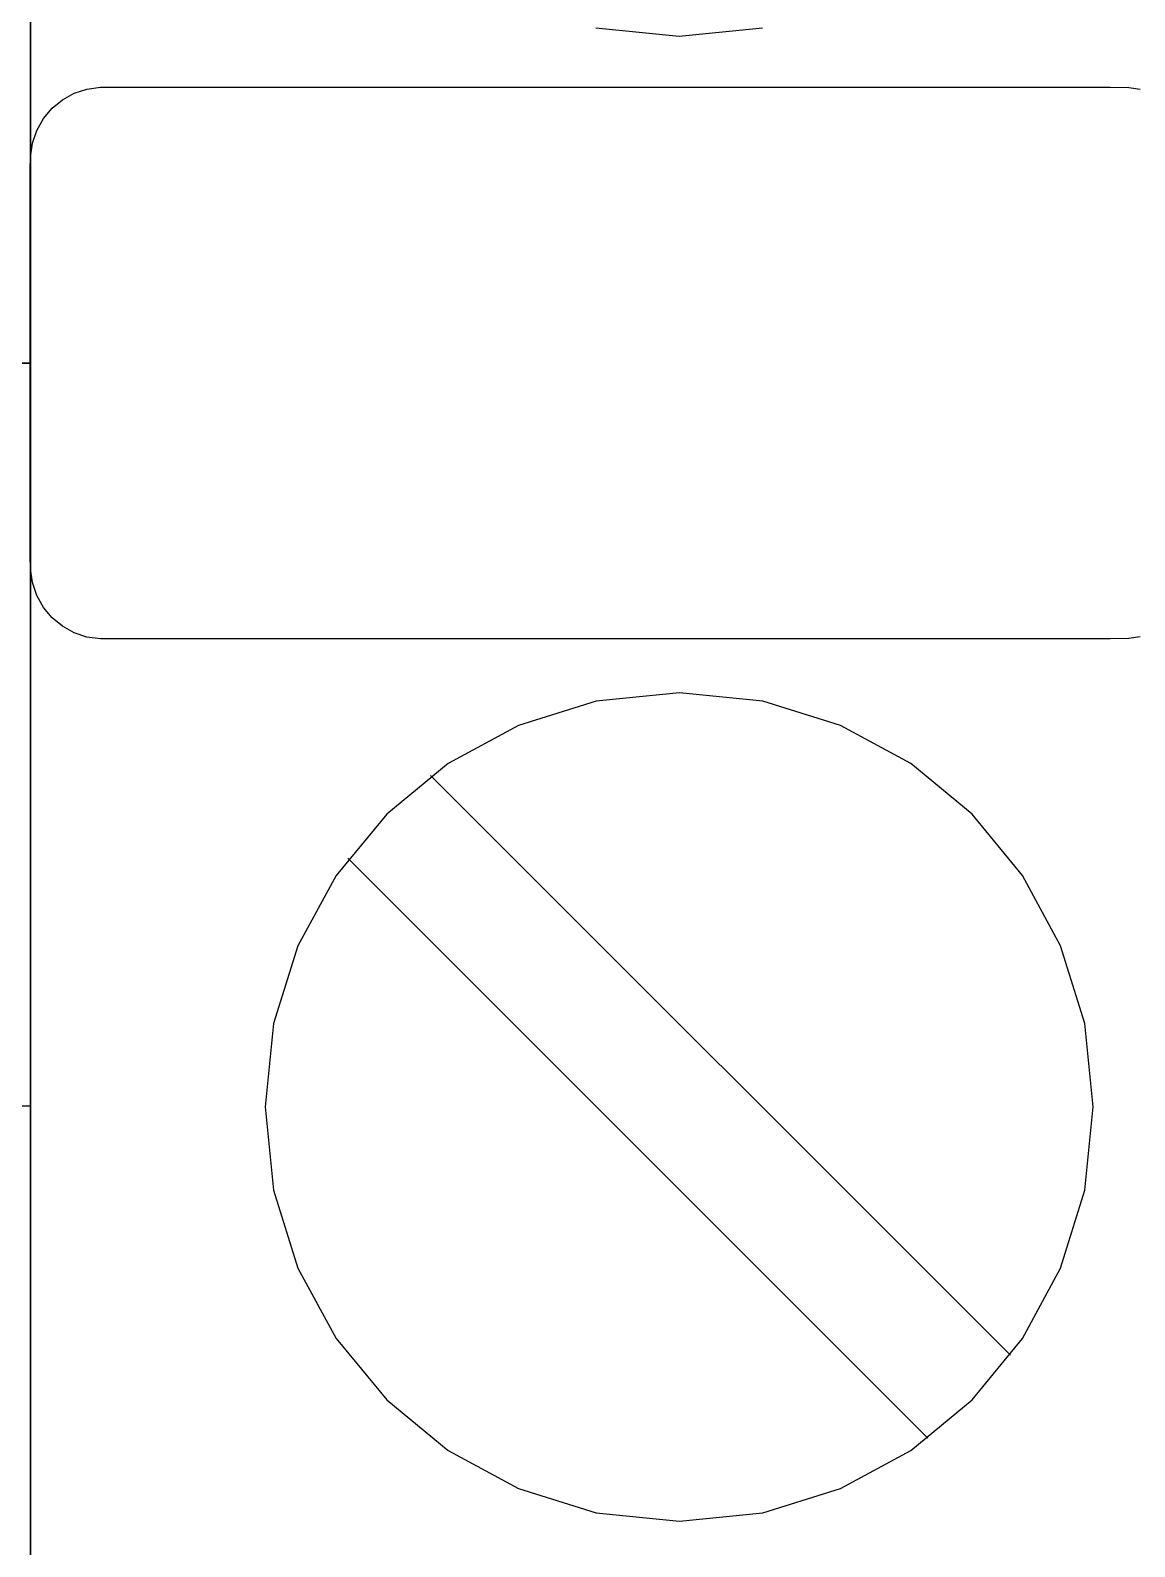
# Model space of a CAD drawing. Extents: x 1 to 47.7, y 0.2 to 35.
# Drawn here: x 34.958 to 35.404, y 4.157 to 4.77 of the extents above; entities that cross this region are included whole.
import ezdxf

# ---------------------------------------------------------------- set-up
doc = ezdxf.new("R2010")
doc.units = 0
doc.header["$MEASUREMENT"] = 0
for name, color, linetype in [('5_1___24__TARGET_LEDS___12', 7, 'CONTINUOUS'), ('6_1__EMPTY_IO_BOARD_POSITI', 7, 'CONTINUOUS'), ('6_2___8__INDEPENDENT_INPUT', 7, 'CONTINUOUS'), ('6_3___8__OPTOISO_INDEPENDE', 7, 'CONTINUOUS'), ('6_4___24__OPTOISO_INDEPEND', 7, 'CONTINUOUS'), ('6_5___8__INDEPENDENT_INPUT', 7, 'CONTINUOUS'), ('6_6___8__INDEPENDENT_INPUT', 7, 'CONTINUOUS'), ('6_7___8__OPTOISO_INDEPENDE', 7, 'CONTINUOUS'), ('6_8___8__OPTOISO_INDEPENDE', 7, 'CONTINUOUS')]:
    doc.layers.add(name, color=color, linetype=linetype)

msp = doc.modelspace()

# ---------------------------------------------------------------- linework, layer by layer
at = {"layer": '5_1___24__TARGET_LEDS___12'}
for points in [[(34.95794, 4.93486), (34.95794, 4.64716), (34.95794, 4.50576), (34.95794, 4.36659), (34.95794, 4.23009), (34.95794, 4.0967), (34.95794, 3.96688), (34.95794, 3.84107), (34.95794, 3.7197), (34.95794, 3.60324), (34.95794, 3.49213)], [(35.18643, 4.77068), (35.22013, 4.76728), (35.25382, 4.77068)], [(35.4064, 4.52459), (35.40176, 4.52387), (35.39427, 4.5238), (35.36203, 4.5238), (35.30794, 4.5238), (35.24027, 4.5238), (35.16729, 4.5238), (35.09725, 4.5238), (35.03844, 4.5238), (34.99911, 4.5238), (34.98636, 4.52381), (34.9808, 4.52451), (34.97562, 4.52623), (34.9709, 4.52887), (34.96677, 4.53231), (34.96331, 4.53646), (34.96063, 4.54122), (34.95882, 4.54647), (34.95798, 4.55212), (34.95794, 4.55711), (34.95794, 4.57127), (34.95794, 4.59359), (34.95794, 4.6208), (34.95794, 4.64965), (34.95794, 4.67686), (34.95794, 4.69918), (34.95794, 4.71334), (34.95798, 4.71833), (34.95882, 4.72398), (34.96063, 4.72923), (34.96331, 4.73398), (34.96677, 4.73813), (34.9709, 4.74158), (34.97562, 4.74421), (34.9808, 4.74593), (34.98636, 4.74663), (34.99911, 4.74664), (35.03844, 4.74664), (35.09725, 4.74664), (35.16729, 4.74664), (35.24027, 4.74664), (35.30794, 4.74664), (35.36203, 4.74664), (35.39427, 4.74664), (35.40177, 4.74657), (35.40643, 4.74584)], [(35.35396, 4.23427), (35.1197, 4.46854)], [(35.32054, 4.20085), (35.08628, 4.43512)]]:
    msp.add_lwpolyline(points, dxfattribs=at)
msp.add_lwpolyline([(35.22031, 4.16727), (35.25399, 4.17067), (35.28536, 4.18042), (35.31374, 4.19585), (35.33846, 4.21629), (35.35886, 4.24107), (35.37426, 4.26951), (35.38399, 4.30094), (35.38738, 4.3347), (35.38399, 4.36839), (35.37426, 4.39979), (35.35886, 4.4282), (35.33846, 4.45295), (35.31374, 4.47338), (35.28536, 4.48881), (35.25399, 4.49856), (35.22031, 4.50196), (35.1866, 4.49856), (35.15519, 4.48881), (35.12675, 4.47338), (35.10196, 4.45295), (35.08149, 4.4282), (35.06604, 4.39979), (35.05626, 4.36839), (35.05286, 4.3347), (35.05626, 4.30094), (35.06604, 4.26951), (35.08149, 4.24107), (35.10196, 4.21629), (35.12675, 4.19585), (35.15519, 4.18042), (35.1866, 4.17067)], close=True, dxfattribs=at)
at = {"layer": '6_1__EMPTY_IO_BOARD_POSITI'}
msp.add_lwpolyline([(34.95817, 3.58321), (34.95817, 3.66375), (34.95817, 3.74682), (34.95817, 3.83225), (34.95817, 3.91989), (34.95817, 4.00959), (34.95817, 4.10119), (34.95817, 4.28951), (34.95817, 4.4836), (34.95817, 4.68225), (34.95817, 4.88423)], dxfattribs=at)
at = {"layer": '6_2___8__INDEPENDENT_INPUT'}
for points in [[(34.95794, 4.93486), (34.95794, 4.64716), (34.95794, 4.50576), (34.95794, 4.36659), (34.95794, 4.23009), (34.95794, 4.0967), (34.95794, 3.96688), (34.95794, 3.84107), (34.95794, 3.7197), (34.95794, 3.60324), (34.95794, 3.49213)], [(35.18643, 4.77068), (35.22013, 4.76728), (35.25382, 4.77068)], [(35.4064, 4.52459), (35.40176, 4.52387), (35.39427, 4.5238), (35.36203, 4.5238), (35.30794, 4.5238), (35.24027, 4.5238), (35.16729, 4.5238), (35.09725, 4.5238), (35.03844, 4.5238), (34.99911, 4.5238), (34.98636, 4.52381), (34.9808, 4.52451), (34.97562, 4.52623), (34.9709, 4.52887), (34.96677, 4.53231), (34.96331, 4.53646), (34.96063, 4.54122), (34.95882, 4.54647), (34.95798, 4.55212), (34.95794, 4.55711), (34.95794, 4.57127), (34.95794, 4.59359), (34.95794, 4.6208), (34.95794, 4.64965), (34.95794, 4.67686), (34.95794, 4.69918), (34.95794, 4.71334), (34.95798, 4.71833), (34.95882, 4.72398), (34.96063, 4.72923), (34.96331, 4.73398), (34.96677, 4.73813), (34.9709, 4.74158), (34.97562, 4.74421), (34.9808, 4.74593), (34.98636, 4.74663), (34.99911, 4.74664), (35.03844, 4.74664), (35.09725, 4.74664), (35.16729, 4.74664), (35.24027, 4.74664), (35.30794, 4.74664), (35.36203, 4.74664), (35.39427, 4.74664), (35.40177, 4.74657), (35.40643, 4.74584)], [(35.35396, 4.23427), (35.1197, 4.46854)], [(35.32054, 4.20085), (35.08628, 4.43512)]]:
    msp.add_lwpolyline(points, dxfattribs=at)
msp.add_lwpolyline([(35.22031, 4.16727), (35.25399, 4.17067), (35.28536, 4.18042), (35.31374, 4.19585), (35.33846, 4.21629), (35.35886, 4.24107), (35.37426, 4.26951), (35.38399, 4.30094), (35.38738, 4.3347), (35.38399, 4.36839), (35.37426, 4.39979), (35.35886, 4.4282), (35.33846, 4.45295), (35.31374, 4.47338), (35.28536, 4.48881), (35.25399, 4.49856), (35.22031, 4.50196), (35.1866, 4.49856), (35.15519, 4.48881), (35.12675, 4.47338), (35.10196, 4.45295), (35.08149, 4.4282), (35.06604, 4.39979), (35.05626, 4.36839), (35.05286, 4.3347), (35.05626, 4.30094), (35.06604, 4.26951), (35.08149, 4.24107), (35.10196, 4.21629), (35.12675, 4.19585), (35.15519, 4.18042), (35.1866, 4.17067)], close=True, dxfattribs=at)
at = {"layer": '6_3___8__OPTOISO_INDEPENDE'}
for points in [[(34.95794, 4.93486), (34.95794, 4.64716), (34.95794, 4.50576), (34.95794, 4.36659), (34.95794, 4.23009), (34.95794, 4.0967), (34.95794, 3.96688), (34.95794, 3.84107), (34.95794, 3.7197), (34.95794, 3.60324), (34.95794, 3.49213)], [(35.18643, 4.77068), (35.22013, 4.76728), (35.25382, 4.77068)], [(35.4064, 4.52459), (35.40176, 4.52387), (35.39427, 4.5238), (35.36203, 4.5238), (35.30794, 4.5238), (35.24027, 4.5238), (35.16729, 4.5238), (35.09725, 4.5238), (35.03844, 4.5238), (34.99911, 4.5238), (34.98636, 4.52381), (34.9808, 4.52451), (34.97562, 4.52623), (34.9709, 4.52887), (34.96677, 4.53231), (34.96331, 4.53646), (34.96063, 4.54122), (34.95882, 4.54647), (34.95798, 4.55212), (34.95794, 4.55711), (34.95794, 4.57127), (34.95794, 4.59359), (34.95794, 4.6208), (34.95794, 4.64965), (34.95794, 4.67686), (34.95794, 4.69918), (34.95794, 4.71334), (34.95798, 4.71833), (34.95882, 4.72398), (34.96063, 4.72923), (34.96331, 4.73398), (34.96677, 4.73813), (34.9709, 4.74158), (34.97562, 4.74421), (34.9808, 4.74593), (34.98636, 4.74663), (34.99911, 4.74664), (35.03844, 4.74664), (35.09725, 4.74664), (35.16729, 4.74664), (35.24027, 4.74664), (35.30794, 4.74664), (35.36203, 4.74664), (35.39427, 4.74664), (35.40177, 4.74657), (35.40643, 4.74584)], [(35.35396, 4.23427), (35.1197, 4.46854)], [(35.32054, 4.20085), (35.08628, 4.43512)]]:
    msp.add_lwpolyline(points, dxfattribs=at)
msp.add_lwpolyline([(35.22031, 4.16727), (35.25399, 4.17067), (35.28536, 4.18042), (35.31374, 4.19585), (35.33846, 4.21629), (35.35886, 4.24107), (35.37426, 4.26951), (35.38399, 4.30094), (35.38738, 4.3347), (35.38399, 4.36839), (35.37426, 4.39979), (35.35886, 4.4282), (35.33846, 4.45295), (35.31374, 4.47338), (35.28536, 4.48881), (35.25399, 4.49856), (35.22031, 4.50196), (35.1866, 4.49856), (35.15519, 4.48881), (35.12675, 4.47338), (35.10196, 4.45295), (35.08149, 4.4282), (35.06604, 4.39979), (35.05626, 4.36839), (35.05286, 4.3347), (35.05626, 4.30094), (35.06604, 4.26951), (35.08149, 4.24107), (35.10196, 4.21629), (35.12675, 4.19585), (35.15519, 4.18042), (35.1866, 4.17067)], close=True, dxfattribs=at)
at = {"layer": '6_4___24__OPTOISO_INDEPEND'}
for points in [[(34.95794, 4.93486), (34.95794, 4.64716), (34.95794, 4.50576), (34.95794, 4.36659), (34.95794, 4.23009), (34.95794, 4.0967), (34.95794, 3.96688), (34.95794, 3.84107), (34.95794, 3.7197), (34.95794, 3.60324), (34.95794, 3.49213)], [(35.18643, 4.77068), (35.22013, 4.76728), (35.25382, 4.77068)], [(35.4064, 4.52459), (35.40176, 4.52387), (35.39427, 4.5238), (35.36203, 4.5238), (35.30794, 4.5238), (35.24027, 4.5238), (35.16729, 4.5238), (35.09725, 4.5238), (35.03844, 4.5238), (34.99911, 4.5238), (34.98636, 4.52381), (34.9808, 4.52451), (34.97562, 4.52623), (34.9709, 4.52887), (34.96677, 4.53231), (34.96331, 4.53646), (34.96063, 4.54122), (34.95882, 4.54647), (34.95798, 4.55212), (34.95794, 4.55711), (34.95794, 4.57127), (34.95794, 4.59359), (34.95794, 4.6208), (34.95794, 4.64965), (34.95794, 4.67686), (34.95794, 4.69918), (34.95794, 4.71334), (34.95798, 4.71833), (34.95882, 4.72398), (34.96063, 4.72923), (34.96331, 4.73398), (34.96677, 4.73813), (34.9709, 4.74158), (34.97562, 4.74421), (34.9808, 4.74593), (34.98636, 4.74663), (34.99911, 4.74664), (35.03844, 4.74664), (35.09725, 4.74664), (35.16729, 4.74664), (35.24027, 4.74664), (35.30794, 4.74664), (35.36203, 4.74664), (35.39427, 4.74664), (35.40177, 4.74657), (35.40643, 4.74584)], [(35.35396, 4.23427), (35.1197, 4.46854)], [(35.32054, 4.20085), (35.08628, 4.43512)]]:
    msp.add_lwpolyline(points, dxfattribs=at)
msp.add_lwpolyline([(35.22031, 4.16727), (35.25399, 4.17067), (35.28536, 4.18042), (35.31374, 4.19585), (35.33846, 4.21629), (35.35886, 4.24107), (35.37426, 4.26951), (35.38399, 4.30094), (35.38738, 4.3347), (35.38399, 4.36839), (35.37426, 4.39979), (35.35886, 4.4282), (35.33846, 4.45295), (35.31374, 4.47338), (35.28536, 4.48881), (35.25399, 4.49856), (35.22031, 4.50196), (35.1866, 4.49856), (35.15519, 4.48881), (35.12675, 4.47338), (35.10196, 4.45295), (35.08149, 4.4282), (35.06604, 4.39979), (35.05626, 4.36839), (35.05286, 4.3347), (35.05626, 4.30094), (35.06604, 4.26951), (35.08149, 4.24107), (35.10196, 4.21629), (35.12675, 4.19585), (35.15519, 4.18042), (35.1866, 4.17067)], close=True, dxfattribs=at)
at = {"layer": '6_5___8__INDEPENDENT_INPUT'}
for points in [[(34.95795, 4.6351), (34.80828, 4.6351), (34.80828, 4.70508), (34.76703, 4.72508), (34.84954, 4.7551), (34.76703, 4.78511), (34.84954, 4.81513), (34.76703, 4.84514), (34.84954, 4.87516), (34.80828, 4.89517), (34.80828, 4.9351), (34.95795, 4.9351)], [(34.95794, 4.93486), (34.95794, 4.64716), (34.95794, 4.50576), (34.95794, 4.36659), (34.95794, 4.23009), (34.95794, 4.0967), (34.95794, 3.96688), (34.95794, 3.84107), (34.95794, 3.7197), (34.95794, 3.60324), (34.95794, 3.49213)], [(35.18643, 4.77068), (35.22013, 4.76728), (35.25382, 4.77068)], [(35.4064, 4.52459), (35.40176, 4.52387), (35.39427, 4.5238), (35.36203, 4.5238), (35.30794, 4.5238), (35.24027, 4.5238), (35.16729, 4.5238), (35.09725, 4.5238), (35.03844, 4.5238), (34.99911, 4.5238), (34.98636, 4.52381), (34.9808, 4.52451), (34.97562, 4.52623), (34.9709, 4.52887), (34.96677, 4.53231), (34.96331, 4.53646), (34.96063, 4.54122), (34.95882, 4.54647), (34.95798, 4.55212), (34.95794, 4.55711), (34.95794, 4.57127), (34.95794, 4.59359), (34.95794, 4.6208), (34.95794, 4.64965), (34.95794, 4.67686), (34.95794, 4.69918), (34.95794, 4.71334), (34.95798, 4.71833), (34.95882, 4.72398), (34.96063, 4.72923), (34.96331, 4.73398), (34.96677, 4.73813), (34.9709, 4.74158), (34.97562, 4.74421), (34.9808, 4.74593), (34.98636, 4.74663), (34.99911, 4.74664), (35.03844, 4.74664), (35.09725, 4.74664), (35.16729, 4.74664), (35.24027, 4.74664), (35.30794, 4.74664), (35.36203, 4.74664), (35.39427, 4.74664), (35.40177, 4.74657), (35.40643, 4.74584)], [(34.80828, 4.51269), (34.80828, 4.6351), (34.95795, 4.6351)], [(35.35396, 4.23427), (35.1197, 4.46854)], [(34.80828, 4.45769), (34.80828, 4.33511), (34.95795, 4.33511)], [(35.32054, 4.20085), (35.08628, 4.43512)]]:
    msp.add_lwpolyline(points, dxfattribs=at)
msp.add_lwpolyline([(35.22031, 4.16727), (35.25399, 4.17067), (35.28536, 4.18042), (35.31374, 4.19585), (35.33846, 4.21629), (35.35886, 4.24107), (35.37426, 4.26951), (35.38399, 4.30094), (35.38738, 4.3347), (35.38399, 4.36839), (35.37426, 4.39979), (35.35886, 4.4282), (35.33846, 4.45295), (35.31374, 4.47338), (35.28536, 4.48881), (35.25399, 4.49856), (35.22031, 4.50196), (35.1866, 4.49856), (35.15519, 4.48881), (35.12675, 4.47338), (35.10196, 4.45295), (35.08149, 4.4282), (35.06604, 4.39979), (35.05626, 4.36839), (35.05286, 4.3347), (35.05626, 4.30094), (35.06604, 4.26951), (35.08149, 4.24107), (35.10196, 4.21629), (35.12675, 4.19585), (35.15519, 4.18042), (35.1866, 4.17067)], close=True, dxfattribs=at)
at = {"layer": '6_6___8__INDEPENDENT_INPUT'}
for points in [[(34.95794, 4.93486), (34.95794, 4.64716), (34.95794, 4.50576), (34.95794, 4.36659), (34.95794, 4.23009), (34.95794, 4.0967), (34.95794, 3.96688), (34.95794, 3.84107), (34.95794, 3.7197), (34.95794, 3.60324), (34.95794, 3.49213)], [(35.18643, 4.77068), (35.22013, 4.76728), (35.25382, 4.77068)], [(35.4064, 4.52459), (35.40176, 4.52387), (35.39427, 4.5238), (35.36203, 4.5238), (35.30794, 4.5238), (35.24027, 4.5238), (35.16729, 4.5238), (35.09725, 4.5238), (35.03844, 4.5238), (34.99911, 4.5238), (34.98636, 4.52381), (34.9808, 4.52451), (34.97562, 4.52623), (34.9709, 4.52887), (34.96677, 4.53231), (34.96331, 4.53646), (34.96063, 4.54122), (34.95882, 4.54647), (34.95798, 4.55212), (34.95794, 4.55711), (34.95794, 4.57127), (34.95794, 4.59359), (34.95794, 4.6208), (34.95794, 4.64965), (34.95794, 4.67686), (34.95794, 4.69918), (34.95794, 4.71334), (34.95798, 4.71833), (34.95882, 4.72398), (34.96063, 4.72923), (34.96331, 4.73398), (34.96677, 4.73813), (34.9709, 4.74158), (34.97562, 4.74421), (34.9808, 4.74593), (34.98636, 4.74663), (34.99911, 4.74664), (35.03844, 4.74664), (35.09725, 4.74664), (35.16729, 4.74664), (35.24027, 4.74664), (35.30794, 4.74664), (35.36203, 4.74664), (35.39427, 4.74664), (35.40177, 4.74657), (35.40643, 4.74584)], [(35.35396, 4.23427), (35.1197, 4.46854)], [(35.32054, 4.20085), (35.08628, 4.43512)]]:
    msp.add_lwpolyline(points, dxfattribs=at)
msp.add_lwpolyline([(35.22031, 4.16727), (35.25399, 4.17067), (35.28536, 4.18042), (35.31374, 4.19585), (35.33846, 4.21629), (35.35886, 4.24107), (35.37426, 4.26951), (35.38399, 4.30094), (35.38738, 4.3347), (35.38399, 4.36839), (35.37426, 4.39979), (35.35886, 4.4282), (35.33846, 4.45295), (35.31374, 4.47338), (35.28536, 4.48881), (35.25399, 4.49856), (35.22031, 4.50196), (35.1866, 4.49856), (35.15519, 4.48881), (35.12675, 4.47338), (35.10196, 4.45295), (35.08149, 4.4282), (35.06604, 4.39979), (35.05626, 4.36839), (35.05286, 4.3347), (35.05626, 4.30094), (35.06604, 4.26951), (35.08149, 4.24107), (35.10196, 4.21629), (35.12675, 4.19585), (35.15519, 4.18042), (35.1866, 4.17067)], close=True, dxfattribs=at)
at = {"layer": '6_7___8__OPTOISO_INDEPENDE'}
for points in [[(34.95794, 4.93486), (34.95794, 4.64716), (34.95794, 4.50576), (34.95794, 4.36659), (34.95794, 4.23009), (34.95794, 4.0967), (34.95794, 3.96688), (34.95794, 3.84107), (34.95794, 3.7197), (34.95794, 3.60324), (34.95794, 3.49213)], [(35.18643, 4.77068), (35.22013, 4.76728), (35.25382, 4.77068)], [(35.4064, 4.52459), (35.40176, 4.52387), (35.39427, 4.5238), (35.36203, 4.5238), (35.30794, 4.5238), (35.24027, 4.5238), (35.16729, 4.5238), (35.09725, 4.5238), (35.03844, 4.5238), (34.99911, 4.5238), (34.98636, 4.52381), (34.9808, 4.52451), (34.97562, 4.52623), (34.9709, 4.52887), (34.96677, 4.53231), (34.96331, 4.53646), (34.96063, 4.54122), (34.95882, 4.54647), (34.95798, 4.55212), (34.95794, 4.55711), (34.95794, 4.57127), (34.95794, 4.59359), (34.95794, 4.6208), (34.95794, 4.64965), (34.95794, 4.67686), (34.95794, 4.69918), (34.95794, 4.71334), (34.95798, 4.71833), (34.95882, 4.72398), (34.96063, 4.72923), (34.96331, 4.73398), (34.96677, 4.73813), (34.9709, 4.74158), (34.97562, 4.74421), (34.9808, 4.74593), (34.98636, 4.74663), (34.99911, 4.74664), (35.03844, 4.74664), (35.09725, 4.74664), (35.16729, 4.74664), (35.24027, 4.74664), (35.30794, 4.74664), (35.36203, 4.74664), (35.39427, 4.74664), (35.40177, 4.74657), (35.40643, 4.74584)], [(35.35396, 4.23427), (35.1197, 4.46854)], [(35.32054, 4.20085), (35.08628, 4.43512)]]:
    msp.add_lwpolyline(points, dxfattribs=at)
msp.add_lwpolyline([(35.22031, 4.16727), (35.25399, 4.17067), (35.28536, 4.18042), (35.31374, 4.19585), (35.33846, 4.21629), (35.35886, 4.24107), (35.37426, 4.26951), (35.38399, 4.30094), (35.38738, 4.3347), (35.38399, 4.36839), (35.37426, 4.39979), (35.35886, 4.4282), (35.33846, 4.45295), (35.31374, 4.47338), (35.28536, 4.48881), (35.25399, 4.49856), (35.22031, 4.50196), (35.1866, 4.49856), (35.15519, 4.48881), (35.12675, 4.47338), (35.10196, 4.45295), (35.08149, 4.4282), (35.06604, 4.39979), (35.05626, 4.36839), (35.05286, 4.3347), (35.05626, 4.30094), (35.06604, 4.26951), (35.08149, 4.24107), (35.10196, 4.21629), (35.12675, 4.19585), (35.15519, 4.18042), (35.1866, 4.17067)], close=True, dxfattribs=at)
at = {"layer": '6_8___8__OPTOISO_INDEPENDE'}
for points in [[(34.95794, 4.93486), (34.95794, 4.64716), (34.95794, 4.50576), (34.95794, 4.36659), (34.95794, 4.23009), (34.95794, 4.0967), (34.95794, 3.96688), (34.95794, 3.84107), (34.95794, 3.7197), (34.95794, 3.60324), (34.95794, 3.49213)], [(35.18643, 4.77068), (35.22013, 4.76728), (35.25382, 4.77068)], [(35.4064, 4.52459), (35.40176, 4.52387), (35.39427, 4.5238), (35.36203, 4.5238), (35.30794, 4.5238), (35.24027, 4.5238), (35.16729, 4.5238), (35.09725, 4.5238), (35.03844, 4.5238), (34.99911, 4.5238), (34.98636, 4.52381), (34.9808, 4.52451), (34.97562, 4.52623), (34.9709, 4.52887), (34.96677, 4.53231), (34.96331, 4.53646), (34.96063, 4.54122), (34.95882, 4.54647), (34.95798, 4.55212), (34.95794, 4.55711), (34.95794, 4.57127), (34.95794, 4.59359), (34.95794, 4.6208), (34.95794, 4.64965), (34.95794, 4.67686), (34.95794, 4.69918), (34.95794, 4.71334), (34.95798, 4.71833), (34.95882, 4.72398), (34.96063, 4.72923), (34.96331, 4.73398), (34.96677, 4.73813), (34.9709, 4.74158), (34.97562, 4.74421), (34.9808, 4.74593), (34.98636, 4.74663), (34.99911, 4.74664), (35.03844, 4.74664), (35.09725, 4.74664), (35.16729, 4.74664), (35.24027, 4.74664), (35.30794, 4.74664), (35.36203, 4.74664), (35.39427, 4.74664), (35.40177, 4.74657), (35.40643, 4.74584)], [(35.35396, 4.23427), (35.1197, 4.46854)], [(35.32054, 4.20085), (35.08628, 4.43512)]]:
    msp.add_lwpolyline(points, dxfattribs=at)
msp.add_lwpolyline([(35.22031, 4.16727), (35.25399, 4.17067), (35.28536, 4.18042), (35.31374, 4.19585), (35.33846, 4.21629), (35.35886, 4.24107), (35.37426, 4.26951), (35.38399, 4.30094), (35.38738, 4.3347), (35.38399, 4.36839), (35.37426, 4.39979), (35.35886, 4.4282), (35.33846, 4.45295), (35.31374, 4.47338), (35.28536, 4.48881), (35.25399, 4.49856), (35.22031, 4.50196), (35.1866, 4.49856), (35.15519, 4.48881), (35.12675, 4.47338), (35.10196, 4.45295), (35.08149, 4.4282), (35.06604, 4.39979), (35.05626, 4.36839), (35.05286, 4.3347), (35.05626, 4.30094), (35.06604, 4.26951), (35.08149, 4.24107), (35.10196, 4.21629), (35.12675, 4.19585), (35.15519, 4.18042), (35.1866, 4.17067)], close=True, dxfattribs=at)

doc.saveas('drawing.dxf')
